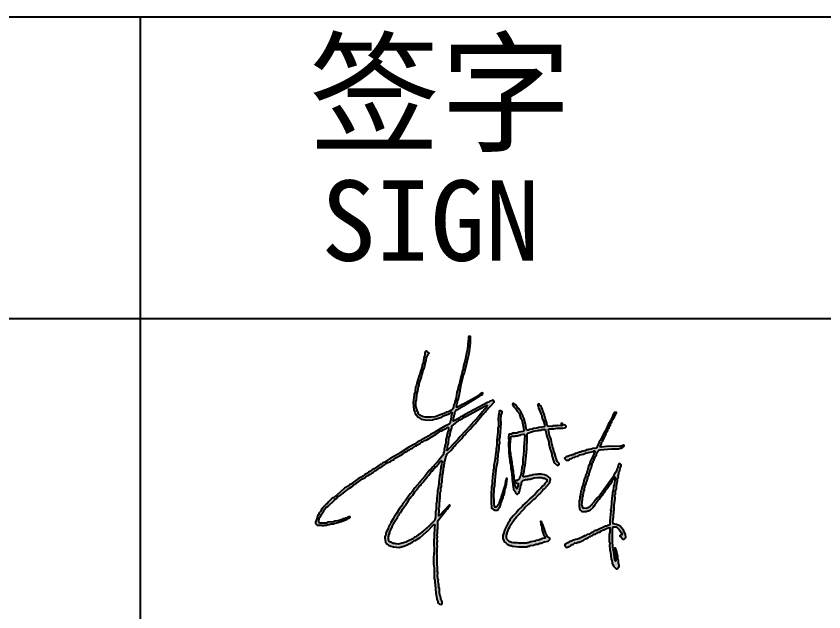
# Model space of a CAD drawing. Extents: x -26219 to 315419, y -160410 to -120810.
# Drawn here: x 177113 to 178118, y -148139 to -147398 of the extents above; entities that cross this region are included whole.
import ezdxf
from ezdxf.enums import TextEntityAlignment as Align
from ezdxf.xclip import XClip

# ---------------------------------------------------------------- set-up
doc = ezdxf.new("R2010")
doc.units = 0
doc.header["$LTSCALE"] = 1000
doc.header["$MEASUREMENT"] = 0
doc.header["$XCLIPFRAME"] = 0
doc.linetypes.add('104-14# 核心筒$2$DOTE', pattern=[2.42, 2, -0.2, 0.02, -0.2])
doc.layers.add('00-图签签名_10', color=10, linetype='Continuous')
doc.layers.add('104-14# 核心筒$2$A_AXIS-轴线', color=36, linetype='104-14# 核心筒$2$DOTE')
doc.styles.add('图签信息$0$华文细黑', font='STXIHEI_0.TTF', dxfattribs={"height": 10})

# ---------------------------------------------------------------- blocks, each defined once
blk = doc.blocks.new('104-14# 核心筒')
at = {"layer": '104-14# 核心筒$2$A_AXIS-轴线'}
for p, q in [((-9370.1, 105800), (120259.9, 105800)), ((-24839, 16700), (120259.9, 16700)), ((-24839, 11750), (120259.9, 11750))]:
    blk.add_line(p, q, dxfattribs=at)
blk = doc.blocks.new('图签信息')
at = {"const_width": 0.05}
for points in [[(-62.5, 103.262), (-2.5, 103.262), (-2.5, 163.262), (-62.5, 163.262), (-62.5, 103.262)], [(-20, 163.262), (-20, 103.262)], [(-62.5, 155.762), (-2.5, 155.762)]]:
    blk.add_lwpolyline(points, dxfattribs=at)
at = {"style": '图签信息$0$华文细黑'}
for s, height, p in [('签字', 2.4, (-15.806, 162.568)), ('SIGN', 2, (-15.5, 159.201))]:
    blk.add_text(s, height=height, dxfattribs=at).set_placement(p, align=Align.TOP_LEFT)
blk = doc.blocks.new('图签-A1')
at = {"color": 2}
blk.add_blockref('图签信息', (0, 0), dxfattribs=at)
blk = doc.blocks.new('A$C26F63031')
at = {"linetype": 'Continuous'}
h = blk.add_hatch(color=256, dxfattribs=at)
h.dxf.hatch_style = 1
h.paths.add_polyline_path([(12.585, 4.625), (12.577, 4.617), (12.585, 4.577), (12.649, 4.529), (12.753, 4.521), (12.801, 4.577), (12.873, 4.593), (12.929, 4.633), (13.001, 4.649), (13.049, 4.681), (13.145, 4.697), (13.217, 4.745), (13.369, 4.777), (13.449, 4.817), (13.641, 4.865), (13.761, 4.881), (13.793, 4.913), (13.825, 4.913), (13.833, 4.881), (13.745, 4.673), (13.657, 4.497), (13.617, 4.345), (13.577, 4.281), (13.529, 4.097), (13.497, 4.041), (13.497, 4.001), (13.441, 3.889), (13.441, 3.849), (13.393, 3.721), (13.329, 3.465), (13.305, 3.425), (13.273, 3.257), (13.257, 3.241), (13.241, 3.097), (13.209, 3.001), (13.209, 2.913), (13.177, 2.849), (13.177, 2.593), (13.201, 2.569), (13.201, 2.505), (13.233, 2.457), (13.297, 2.401), (13.473, 2.393), (13.545, 2.425), (13.577, 2.425), (13.649, 2.465), (13.777, 2.585), (13.785, 2.617), (13.849, 2.657), (13.849, 2.697), (13.977, 2.865), (14.041, 2.921), (14.057, 2.961), (14.097, 3.001), (14.097, 3.017), (14.137, 3.057), (14.177, 3.129), (14.233, 3.185), (14.305, 3.305), (14.337, 3.337), (14.353, 3.385), (14.417, 3.449), (14.417, 3.465), (14.537, 3.617), (14.569, 3.697), (14.633, 3.769), (14.657, 3.825), (14.673, 3.825), (14.673, 3.729), (14.657, 3.681), (14.641, 3.521), (14.609, 3.433), (14.593, 3.265), (14.569, 3.193), (14.553, 3.001), (14.537, 2.961), (14.545, 2.913), (14.521, 2.793), (14.505, 2.505), (14.489, 2.465), (14.497, 2.433), (14.465, 2.153), (14.473, 2.097), (14.457, 2.033), (14.457, 1.849), (14.393, 1.817), (14.353, 1.817), (14.329, 1.793), (14.273, 1.785), (13.905, 1.617), (13.857, 1.609), (13.769, 1.553), (13.721, 1.529), (13.689, 1.529), (13.593, 1.465), (13.513, 1.441), (13.433, 1.393), (13.401, 1.393), (13.337, 1.345), (13.169, 1.265), (13.129, 1.265), (13.113, 1.249), (13.049, 1.241), (12.945, 1.209), (12.889, 1.177), (12.769, 1.145), (12.713, 1.097), (12.657, 1.073), (12.649, 1.057), (12.609, 1.049), (12.585, 1.025), (12.585, 0.993), (12.657, 0.913), (12.745, 0.937), (12.841, 0.985), (12.889, 1.025), (12.929, 1.025), (13.009, 1.097), (13.089, 1.089), (13.137, 1.121), (13.177, 1.121), (13.305, 1.185), (13.345, 1.193), (13.473, 1.281), (13.497, 1.281), (13.577, 1.321), (13.617, 1.361), (13.649, 1.361), (13.681, 1.385), (13.737, 1.401), (13.801, 1.457), (13.857, 1.457), (13.897, 1.505), (13.929, 1.505), (13.985, 1.545), (14.049, 1.545), (14.089, 1.593), (14.129, 1.601), (14.145, 1.625), (14.209, 1.641), (14.345, 1.713), (14.449, 1.729), (14.449, 1.545), (14.433, 1.441), (14.433, 1.145), (14.449, 1.081), (14.441, 0.993), (14.457, 0.825), (14.489, 0.705), (14.513, 0.441), (14.537, 0.393), (14.553, 0.257), (14.609, 0.129), (14.721, 0.025), (14.761, 0.025), (14.841, 0.121), (14.841, 0.193), (14.809, 0.249), (14.809, 0.369), (14.793, 0.409), (14.785, 0.553), (14.721, 0.817), (14.689, 0.881), (14.649, 0.881), (14.649, 0.817), (14.665, 0.785), (14.697, 0.569), (14.705, 0.353), (14.689, 0.337), (14.665, 0.385), (14.617, 0.753), (14.593, 0.809), (14.609, 0.865), (14.585, 0.889), (14.569, 1.217), (14.569, 1.681), (14.585, 1.705), (14.577, 1.745), (14.593, 1.761), (14.713, 1.761), (14.745, 1.745), (14.841, 1.649), (14.929, 1.529), (14.961, 1.457), (14.953, 1.433), (14.913, 1.433), (14.865, 1.401), (14.865, 1.377), (14.921, 1.337), (14.993, 1.249), (15.049, 1.249), (15.113, 1.321), (15.105, 1.449), (15.025, 1.625), (14.865, 1.801), (14.737, 1.865), (14.593, 1.881), (14.585, 1.985), (14.609, 2.161), (14.601, 2.289), (14.617, 2.313), (14.625, 2.377), (14.609, 2.425), (14.633, 2.465), (14.633, 2.649), (14.673, 2.937), (14.665, 3.089), (14.689, 3.113), (14.697, 3.249), (14.729, 3.337), (14.729, 3.481), (14.745, 3.505), (14.761, 3.617), (14.777, 3.641), (14.777, 3.769), (14.809, 3.817), (14.801, 3.857), (14.833, 3.969), (14.833, 4.033), (14.857, 4.057), (14.889, 4.201), (14.929, 4.289), (14.929, 4.337), (14.881, 4.377), (14.833, 4.377), (14.801, 4.321), (14.793, 4.241), (14.753, 4.177), (14.745, 4.121), (14.705, 4.025), (14.649, 3.961), (14.561, 3.793), (14.025, 3.049), (13.921, 2.945), (13.809, 2.793), (13.633, 2.617), (13.545, 2.553), (13.473, 2.529), (13.345, 2.537), (13.289, 2.681), (13.305, 2.785), (13.297, 2.841), (13.321, 2.881), (13.321, 3.025), (13.345, 3.041), (13.337, 3.097), (13.369, 3.129), (13.369, 3.193), (13.401, 3.297), (13.393, 3.345), (13.425, 3.393), (13.425, 3.449), (13.473, 3.545), (13.473, 3.617), (13.497, 3.649), (13.537, 3.777), (13.537, 3.833), (13.569, 3.865), (13.569, 3.897), (13.593, 3.929), (13.593, 3.969), (13.617, 4.001), (13.649, 4.145), (13.689, 4.217), (13.705, 4.305), (13.729, 4.345), (13.729, 4.401), (13.761, 4.433), (13.761, 4.465), (13.809, 4.553), (13.809, 4.593), (13.833, 4.617), (13.833, 4.649), (13.897, 4.745), (13.913, 4.825), (13.953, 4.889), (14.001, 4.937), (14.041, 4.953), (14.521, 4.993), (14.817, 4.993), (14.881, 5.025), (14.921, 5.025), (14.985, 5.049), (15.041, 5.097), (15.049, 5.129), (15.025, 5.145), (14.937, 5.113), (14.905, 5.113), (14.889, 5.097), (14.433, 5.105), (14.097, 5.065), (14.057, 5.081), (14.065, 5.137), (14.113, 5.209), (14.113, 5.265), (14.161, 5.321), (14.161, 5.345), (14.249, 5.489), (14.257, 5.553), (14.289, 5.585), (14.321, 5.689), (14.377, 5.753), (14.377, 5.809), (14.425, 5.849), (14.425, 5.905), (14.465, 5.945), (14.489, 5.993), (14.489, 6.041), (14.537, 6.089), (14.545, 6.153), (14.593, 6.209), (14.593, 6.241), (14.641, 6.289), (14.649, 6.329), (14.721, 6.457), (14.729, 6.497), (14.657, 6.521), (14.617, 6.473), (14.505, 6.217), (14.481, 6.185), (14.481, 6.153), (14.441, 6.089), (14.417, 6.073), (14.345, 5.905), (14.297, 5.825), (14.289, 5.777), (14.257, 5.745), (14.057, 5.337), (14.017, 5.281), (14.001, 5.225), (13.969, 5.177), (13.961, 5.129), (13.937, 5.097), (13.937, 5.065), (13.873, 5.025), (13.753, 5.017), (13.681, 4.985), (13.577, 4.969), (13.553, 4.953), (13.505, 4.953), (13.433, 4.913), (13.345, 4.905), (13.305, 4.881), (13.265, 4.881), (13.225, 4.857), (13.193, 4.857), (13.105, 4.817), (13.025, 4.801), (13.009, 4.785), (12.929, 4.753), (12.897, 4.753), (12.865, 4.729), (12.817, 4.721), (12.705, 4.673), (12.657, 4.673)])
h.paths.add_polyline_path([(10.321, 4.929), (10.329, 4.945), (10.321, 5.169), (10.345, 5.449), (10.337, 5.473), (10.369, 5.505), (10.409, 5.521), (10.521, 5.521), (10.545, 5.537), (10.625, 5.537), (10.697, 5.569), (10.753, 5.569), (10.785, 5.585), (10.905, 5.601), (10.929, 5.569), (10.889, 5.057), (10.889, 4.881), (10.873, 4.801), (10.881, 4.745), (10.849, 4.569), (10.841, 4.337), (10.825, 4.313), (10.777, 3.993), (10.745, 3.865), (10.721, 3.833), (10.713, 3.769), (10.609, 3.689), (10.545, 3.681), (10.521, 3.657), (10.529, 3.617), (10.593, 3.561), (10.673, 3.561), (10.625, 3.385), (10.593, 3.345), (10.553, 3.393), (10.553, 3.433), (10.529, 3.465), (10.513, 3.545), (10.521, 3.657), (10.505, 3.673), (10.489, 3.729), (10.489, 3.849), (10.465, 3.985), (10.465, 4.073), (10.433, 4.193), (10.433, 4.281), (10.409, 4.337), (10.401, 4.465), (10.385, 4.489), (10.377, 4.617), (10.353, 4.705), (10.353, 4.785)], flags=16)
h.paths.add_polyline_path([(11.537, 5.777), (11.601, 5.777), (11.633, 5.793), (11.769, 5.793), (11.785, 5.777), (11.841, 5.521), (11.921, 5.289), (11.929, 5.185), (11.977, 4.977), (12.049, 4.793), (12.057, 4.721), (12.137, 4.465), (12.177, 4.401), (12.249, 4.329), (12.289, 4.313), (12.353, 4.353), (12.361, 4.393), (12.289, 4.465), (12.249, 4.529), (12.249, 4.577), (12.217, 4.617), (12.217, 4.649), (12.161, 4.833), (12.113, 4.937), (12.113, 4.977), (12.073, 5.089), (12.057, 5.217), (12.017, 5.385), (11.993, 5.425), (11.993, 5.465), (11.953, 5.545), (11.913, 5.801), (11.953, 5.833), (12.129, 5.833), (12.265, 5.849), (12.513, 5.849), (12.609, 5.865), (12.649, 5.905), (12.649, 5.937), (12.601, 5.977), (12.513, 6.009), (12.465, 6.057), (12.441, 6.049), (12.441, 6.025), (12.481, 5.993), (12.481, 5.961), (12.449, 5.953), (12.305, 5.969), (12.257, 5.953), (12.089, 5.945), (12.049, 5.929), (11.889, 5.937), (11.849, 6.025), (11.849, 6.073), (11.785, 6.233), (11.777, 6.305), (11.745, 6.361), (11.745, 6.393), (11.689, 6.545), (11.673, 6.561), (11.657, 6.633), (11.617, 6.697), (11.609, 6.769), (11.537, 6.825), (11.521, 6.857), (11.481, 6.849), (11.465, 6.809), (11.489, 6.761), (11.497, 6.689), (11.545, 6.609), (11.545, 6.601), (11.593, 6.457), (11.625, 6.417), (11.633, 6.361), (11.641, 6.321), (11.665, 6.225), (11.705, 6.161), (11.745, 6.001), (11.745, 5.921), (11.729, 5.905), (11.513, 5.881), (11.425, 5.849), (11.289, 5.841), (11.233, 5.817), (11.105, 5.793), (11.065, 5.769), (11.017, 5.769), (10.993, 5.793), (10.969, 5.905), (10.969, 5.977), (10.953, 6.001), (10.897, 6.241), (10.865, 6.297), (10.849, 6.361), (10.817, 6.401), (10.809, 6.457), (10.745, 6.577), (10.705, 6.617), (10.697, 6.657), (10.617, 6.721), (10.617, 6.745), (10.529, 6.841), (10.473, 6.881), (10.433, 6.873), (10.425, 6.841), (10.473, 6.745), (10.553, 6.657), (10.617, 6.553), (10.689, 6.481), (10.753, 6.289), (10.801, 6.209), (10.881, 5.873), (10.889, 5.745), (10.841, 5.713), (10.681, 5.689), (10.593, 5.649), (10.433, 5.649), (10.361, 5.609), (10.305, 5.609), (10.273, 5.585), (10.257, 5.465), (10.265, 5.321), (10.249, 5.257), (10.265, 4.849), (10.297, 4.593), (10.313, 4.561), (10.313, 4.465), (10.353, 4.289), (10.353, 4.193), (10.393, 3.985), (10.401, 3.729), (10.465, 3.321), (10.529, 3.233), (10.545, 3.169), (10.593, 3.121), (10.633, 3.121), (10.697, 3.177), (10.697, 3.225), (10.721, 3.265), (10.729, 3.345), (10.753, 3.377), (10.753, 3.457), (10.785, 3.497), (10.801, 3.641), (10.841, 3.681), (10.969, 3.721), (11.033, 3.713), (11.073, 3.737), (11.145, 3.745), (11.321, 3.801), (11.337, 3.793), (11.473, 3.809), (11.625, 3.809), (11.689, 3.785), (11.745, 3.785), (11.849, 3.729), (11.841, 3.641), (11.753, 3.545), (11.745, 3.521), (11.673, 3.465), (11.593, 3.361), (11.473, 3.249), (11.345, 3.097), (11.273, 3.049), (11.169, 2.945), (11.137, 2.929), (11.009, 2.793), (10.929, 2.737), (10.833, 2.641), (10.817, 2.609), (10.657, 2.449), (10.585, 2.353), (10.441, 2.217), (10.313, 2.049), (10.305, 2.017), (10.241, 1.929), (10.097, 1.657), (10.033, 1.433), (10.025, 1.425), (10.025, 1.281), (10.065, 1.177), (10.105, 1.121), (10.137, 1.105), (10.201, 1.041), (10.305, 0.985), (10.361, 0.985), (10.417, 0.961), (10.681, 0.937), (11.017, 0.937), (11.073, 0.961), (11.129, 0.961), (11.161, 0.985), (11.289, 1.001), (11.385, 1.041), (11.473, 1.049), (11.553, 1.089), (11.601, 1.089), (11.729, 1.137), (11.905, 1.169), (11.969, 1.241), (11.961, 1.297), (11.865, 1.369), (11.833, 1.441), (11.801, 1.473), (11.793, 1.537), (11.745, 1.649), (11.745, 1.681), (11.713, 1.737), (11.681, 1.865), (11.641, 1.945), (11.601, 1.985), (11.585, 1.985), (11.577, 1.961), (11.601, 1.897), (11.593, 1.865), (11.617, 1.825), (11.649, 1.609), (11.705, 1.441), (11.761, 1.369), (11.777, 1.329), (11.777, 1.305), (11.761, 1.289), (11.665, 1.273), (11.513, 1.209), (11.385, 1.193), (11.345, 1.169), (11.185, 1.137), (11.073, 1.097), (11.017, 1.097), (10.993, 1.081), (10.681, 1.081), (10.617, 1.097), (10.457, 1.097), (10.377, 1.113), (10.281, 1.161), (10.185, 1.249), (10.169, 1.305), (10.169, 1.417), (10.193, 1.489), (10.193, 1.537), (10.225, 1.577), (10.265, 1.697), (10.313, 1.769), (10.329, 1.825), (10.513, 2.089), (10.593, 2.185), (10.937, 2.537), (10.937, 2.561), (11.097, 2.721), (11.113, 2.721), (11.297, 2.905), (11.345, 2.929), (11.497, 3.089), (11.545, 3.121), (11.681, 3.273), (11.697, 3.321), (11.745, 3.345), (11.953, 3.577), (11.993, 3.721), (11.985, 3.777), (11.841, 3.889), (11.809, 3.889), (11.753, 3.921), (11.609, 3.945), (11.497, 3.945), (11.449, 3.929), (11.353, 3.929), (11.289, 3.913), (11.265, 3.921), (11.193, 3.897), (11.129, 3.897), (11.113, 3.881), (11.009, 3.849), (10.961, 3.857), (10.905, 3.841), (10.873, 3.841), (10.857, 3.857), (10.873, 3.969), (10.905, 4.025), (10.921, 4.225), (10.945, 4.305), (11.009, 4.977), (11.009, 5.185), (11.025, 5.241), (11.025, 5.617), (11.057, 5.649), (11.201, 5.705), (11.289, 5.729), (11.353, 5.737), (11.481, 5.76), (11.513, 5.777)])
h.paths.add_polyline_path([(9.825, 5.353), (9.825, 5.361)], flags=16)
h.paths.add_polyline_path([(9.537, 3.137), (9.529, 3.129), (9.529, 2.817), (9.553, 2.537), (9.641, 2.465), (9.681, 2.449), (9.793, 2.457), (9.857, 2.521), (9.865, 2.553), (9.905, 2.593), (9.905, 2.641), (9.929, 2.673), (9.937, 2.737), (10.033, 2.977), (10.049, 3.065), (10.081, 3.137), (10.121, 3.353), (10.137, 3.377), (10.137, 3.433), (10.169, 3.521), (10.185, 3.689), (10.201, 3.737), (10.177, 3.785), (10.161, 3.761), (10.145, 3.681), (10.129, 3.665), (10.113, 3.513), (10.041, 3.305), (10.025, 3.209), (10.001, 3.177), (9.993, 3.121), (9.969, 3.089), (9.969, 3.049), (9.945, 3.001), (9.945, 2.945), (9.913, 2.897), (9.905, 2.849), (9.881, 2.817), (9.889, 2.801), (9.849, 2.737), (9.841, 2.697), (9.809, 2.673), (9.785, 2.617), (9.737, 2.577), (9.689, 2.577), (9.665, 2.617), (9.673, 2.633), (9.657, 2.721), (9.649, 3.177), (9.665, 3.201), (9.657, 3.321), (9.665, 3.409), (9.681, 3.449), (9.681, 3.577), (9.697, 3.641), (9.713, 3.905), (9.729, 3.937), (9.745, 4.153), (9.761, 4.209), (9.753, 4.257), (9.793, 4.401), (9.809, 4.545), (9.801, 4.601), (9.825, 4.657), (9.825, 4.753), (9.873, 5.009), (9.873, 5.169), (9.889, 5.217), (9.881, 5.385), (9.913, 5.513), (9.953, 6.057), (9.937, 6.217), (9.945, 6.417), (9.985, 6.489), (9.985, 6.545), (9.953, 6.577), (9.897, 6.577), (9.873, 6.553), (9.857, 6.425), (9.833, 6.385), (9.825, 6.209), (9.841, 6.097), (9.833, 5.921), (9.817, 5.849), (9.817, 5.673), (9.769, 5.361), (9.769, 5.193), (9.753, 5.033), (9.737, 4.993), (9.737, 4.889), (9.721, 4.857), (9.689, 4.505), (9.649, 4.305), (9.641, 4.177), (9.617, 4.105), (9.625, 4.065), (9.617, 4.001), (9.601, 3.977), (9.593, 3.793), (9.569, 3.657), (9.569, 3.513), (9.545, 3.417), (9.553, 3.377)])
h.paths.add_polyline_path([(5.273, 1.273), (5.273, 1.345), (5.289, 1.385), (5.289, 1.449), (5.337, 1.521), (5.337, 1.561), (5.433, 1.761), (5.473, 1.873), (5.497, 1.897), (5.513, 1.945), (5.545, 1.977), (5.553, 2.017), (5.649, 2.145), (5.665, 2.209), (5.721, 2.265), (5.737, 2.321), (5.785, 2.361), (5.841, 2.449), (5.857, 2.497), (6.025, 2.721), (6.025, 2.737), (6.081, 2.801), (6.145, 2.921), (6.185, 2.953), (6.201, 2.993), (6.289, 3.081), (6.369, 3.217), (6.481, 3.329), (6.489, 3.361), (6.537, 3.409), (6.545, 3.441), (6.625, 3.505), (6.625, 3.537), (6.753, 3.657), (6.777, 3.713), (6.889, 3.849), (6.953, 3.905), (7.033, 4.033), (7.081, 4.073), (7.129, 4.121), (7.153, 4.169), (7.193, 4.193), (7.209, 4.217), (7.209, 4.249), (7.265, 4.265), (7.297, 4.313), (7.361, 4.369), (7.393, 4.425), (7.473, 4.497), (7.497, 4.473), (7.489, 4.409), (7.473, 4.385), (7.465, 4.273), (7.449, 4.233), (7.449, 4.185), (7.433, 4.161), (7.417, 3.961), (7.393, 3.873), (7.377, 3.681), (7.361, 3.641), (7.361, 3.529), (7.329, 3.305), (7.313, 3.265), (7.313, 3.169), (7.281, 2.945), (7.281, 2.825), (7.257, 2.705), (7.249, 2.497), (7.225, 2.369), (7.225, 2.177), (7.201, 2.033), (7.129, 1.977), (6.873, 1.713), (6.849, 1.705), (6.713, 1.577), (6.537, 1.449), (6.521, 1.449), (6.409, 1.353), (6.353, 1.329), (6.257, 1.257), (6.129, 1.201), (6.105, 1.177), (6.041, 1.161), (6.001, 1.129), (5.689, 1.049), (5.577, 1.057), (5.545, 1.073), (5.465, 1.073), (5.377, 1.121), (5.353, 1.121), (5.289, 1.185)], flags=16)
h.paths.add_polyline_path([(8.481, 6.337), (9.273, 6.769), (9.313, 6.777), (9.345, 6.809), (9.377, 6.793), (9.345, 6.737), (9.345, 6.705), (9.289, 6.673), (9.273, 6.641), (9.169, 6.537), (9.017, 6.345), (8.681, 5.985), (8.665, 5.953), (8.249, 5.505), (8.137, 5.369), (8.025, 5.265), (7.713, 4.929), (7.737, 5.177), (7.761, 5.225), (7.785, 5.433), (7.833, 5.577), (7.825, 5.633), (7.849, 5.665), (7.849, 5.705), (7.897, 5.873), (7.897, 5.937), (8.049, 6.065), (8.078, 6.085), (8.121, 6.113), (8.233, 6.193), (8.265, 6.217), (8.337, 6.241), (8.425, 6.305)], flags=16)
h.paths.add_polyline_path([(8.297, 7.673), (8.393, 8.057), (8.433, 8.153), (8.441, 8.217), (8.513, 8.481), (8.577, 8.785), (8.617, 8.953), (8.657, 9.257), (8.673, 9.409), (8.681, 9.529), (8.676, 9.655), (8.633, 9.657), (8.601, 9.649), (8.593, 9.641), (8.593, 9.577), (8.589, 9.569), (8.585, 9.465), (8.577, 9.385), (8.569, 9.369), (8.561, 9.241), (8.549, 9.189), (8.537, 9.073), (8.513, 8.961), (8.481, 8.809), (8.461, 8.677), (8.393, 8.433), (8.361, 8.273), (8.337, 8.217), (8.321, 8.105), (8.277, 7.973), (8.217, 7.713), (8.193, 7.657), (8.193, 7.601), (8.169, 7.561), (8.153, 7.457), (8.113, 7.345), (8.081, 7.129), (8.025, 6.937), (8.033, 6.905), (7.993, 6.825), (7.961, 6.665), (7.913, 6.609), (7.857, 6.593), (7.761, 6.537), (7.681, 6.513), (7.649, 6.489), (7.617, 6.489), (7.577, 6.457), (7.497, 6.441), (7.425, 6.401), (7.209, 6.329), (7.049, 6.305), (6.801, 6.313), (6.689, 6.337), (6.601, 6.377), (6.513, 6.465), (6.505, 6.505), (6.473, 6.545), (6.417, 6.769), (6.417, 6.953), (6.433, 7.025), (6.433, 7.113), (6.457, 7.185), (6.457, 7.257), (6.497, 7.385), (6.521, 7.585), (6.545, 7.625), (6.553, 7.705), (6.625, 7.929), (6.657, 8.049), (6.673, 8.097), (6.721, 8.241), (6.737, 8.305), (6.753, 8.329), (6.769, 8.393), (6.777, 8.441), (6.801, 8.513), (6.833, 8.689), (6.85, 8.767), (6.874, 8.832), (6.893, 8.879), (6.927, 8.92), (6.969, 8.969), (6.953, 8.977), (6.913, 9.009), (6.905, 9.009), (6.865, 9.041), (6.825, 9.049), (6.801, 9.025), (6.793, 8.985), (6.785, 8.977), (6.777, 8.881), (6.769, 8.857), (6.737, 8.753), (6.713, 8.569), (6.673, 8.473), (6.657, 8.345), (6.649, 8.337), (6.649, 8.313), (6.625, 8.281), (6.609, 8.217), (6.601, 8.209), (6.577, 8.097), (6.529, 8.001), (6.457, 7.721), (6.457, 7.689), (6.433, 7.657), (6.425, 7.585), (6.401, 7.545), (6.401, 7.489), (6.377, 7.425), (6.377, 7.361), (6.345, 7.265), (6.345, 7.193), (6.321, 7.121), (6.305, 6.921), (6.321, 6.609), (6.369, 6.521), (6.377, 6.457), (6.505, 6.305), (6.633, 6.233), (6.793, 6.193), (6.969, 6.185), (7.105, 6.201), (7.175, 6.221), (7.273, 6.241), (7.297, 6.251), (7.345, 6.265), (7.391, 6.285), (7.489, 6.313), (7.561, 6.361), (7.825, 6.465), (7.881, 6.513), (7.913, 6.489), (7.905, 6.433), (7.873, 6.353), (7.857, 6.217), (7.817, 6.049), (7.793, 6.025), (7.617, 5.937), (7.377, 5.801), (7.161, 5.657), (7.017, 5.593), (6.953, 5.537), (6.649, 5.377), (6.617, 5.345), (6.513, 5.305), (6.361, 5.193), (6.121, 5.065), (5.761, 4.825), (5.745, 4.825), (5.705, 4.785), (5.649, 4.769), (5.377, 4.609), (5.353, 4.609), (5.113, 4.441), (5.025, 4.401), (4.969, 4.353), (4.929, 4.345), (4.689, 4.169), (4.617, 4.137), (4.505, 4.057), (4.441, 4.033), (4.353, 3.961), (4.289, 3.937), (4.193, 3.857), (4.033, 3.769), (3.721, 3.537), (3.657, 3.505), (3.577, 3.433), (3.457, 3.361), (3.129, 3.073), (3.073, 3.041), (3.017, 2.985), (2.945, 2.945), (2.793, 2.801), (2.729, 2.721), (2.689, 2.697), (2.545, 2.545), (2.529, 2.505), (2.505, 2.489), (2.465, 2.409), (2.401, 2.337), (2.369, 2.265), (2.345, 2.241), (2.305, 2.089), (2.273, 2.041), (2.257, 1.977), (2.249, 1.969), (2.249, 1.921), (2.265, 1.881), (2.313, 1.833), (2.505, 1.833), (2.537, 1.817), (2.577, 1.817), (2.609, 1.833), (2.705, 1.833), (2.737, 1.841), (2.761, 1.865), (2.817, 1.865), (2.889, 1.889), (2.993, 1.889), (3.017, 1.905), (3.185, 1.945), (3.257, 1.977), (3.329, 1.985), (3.569, 2.081), (3.601, 2.113), (3.673, 2.145), (3.689, 2.161), (3.673, 2.193), (3.585, 2.161), (3.553, 2.137), (3.473, 2.121), (3.441, 2.097), (3.377, 2.089), (3.361, 2.073), (3.185, 2.017), (3.057, 2.001), (3.001, 1.977), (2.777, 1.953), (2.697, 1.921), (2.417, 1.921), (2.385, 1.953), (2.385, 2.041), (2.401, 2.065), (2.417, 2.145), (2.465, 2.217), (2.481, 2.265), (2.601, 2.425), (2.609, 2.457), (2.649, 2.489), (2.665, 2.545), (2.777, 2.617), (3.049, 2.881), (3.057, 2.905), (3.121, 2.937), (3.153, 2.977), (3.329, 3.105), (3.377, 3.153), (3.417, 3.177), (3.657, 3.369), (3.769, 3.441), (3.825, 3.505), (3.953, 3.569), (4.193, 3.753), (4.297, 3.801), (4.337, 3.849), (4.369, 3.857), (4.409, 3.889), (4.441, 3.889), (4.481, 3.929), (4.553, 3.961), (4.601, 4.009), (4.657, 4.025), (4.705, 4.081), (4.777, 4.113), (4.801, 4.145), (4.841, 4.153), (4.937, 4.225), (4.953, 4.225), (5.113, 4.329), (5.185, 4.401), (5.225, 4.409), (5.225, 4.441), (5.257, 4.425), (5.353, 4.473), (5.393, 4.513), (5.481, 4.545), (5.529, 4.593), (5.849, 4.769), (5.993, 4.873), (6.033, 4.881), (6.113, 4.937), (6.129, 4.937), (6.201, 5.001), (6.257, 5.009), (6.329, 5.073), (6.417, 5.121), (6.441, 5.121), (6.457, 5.145), (6.609, 5.233), (6.665, 5.281), (6.705, 5.289), (6.785, 5.345), (6.865, 5.377), (6.937, 5.409), (7.113, 5.521), (7.257, 5.601), (7.305, 5.649), (7.329, 5.649), (7.425, 5.729), (7.473, 5.737), (7.537, 5.785), (7.625, 5.833), (7.665, 5.841), (7.721, 5.889), (7.769, 5.873), (7.761, 5.769), (7.737, 5.721), (7.657, 5.353), (7.649, 5.225), (7.625, 5.185), (7.617, 5.089), (7.585, 4.985), (7.593, 4.945), (7.561, 4.825), (7.561, 4.761), (7.369, 4.521), (7.105, 4.241), (7.033, 4.145), (6.969, 4.097), (6.833, 3.937), (6.801, 3.881), (6.585, 3.641), (6.577, 3.617), (6.369, 3.377), (6.289, 3.257), (6.169, 3.129), (5.977, 2.849), (5.873, 2.729), (5.817, 2.617), (5.737, 2.521), (5.593, 2.289), (5.569, 2.273), (5.569, 2.249), (5.513, 2.177), (5.473, 2.089), (5.377, 1.945), (5.353, 1.881), (5.321, 1.841), (5.321, 1.817), (5.289, 1.785), (5.273, 1.721), (5.185, 1.545), (5.161, 1.473), (5.153, 1.385), (5.129, 1.345), (5.129, 1.305), (5.121, 1.297), (5.153, 1.129), (5.217, 1.041), (5.289, 0.993), (5.489, 0.929), (5.737, 0.905), (5.761, 0.921), (5.817, 0.929), (5.849, 0.953), (5.873, 0.945), (6.089, 1.025), (6.137, 1.065), (6.185, 1.073), (6.241, 1.113), (6.265, 1.113), (6.353, 1.193), (6.385, 1.193), (6.585, 1.321), (6.721, 1.425), (6.849, 1.561), (6.897, 1.585), (7.097, 1.801), (7.169, 1.857), (7.201, 1.849), (7.185, 1.713), (7.161, 1.129), (7.169, 0.769), (7.145, 0.505), (7.145, 0.209), (7.169, 0.049), (7.177, -0.399), (7.193, -0.455), (7.193, -0.543), (7.217, -0.647), (7.233, -0.991), (7.257, -1.079), (7.273, -1.095), (7.281, -1.247), (7.305, -1.311), (7.329, -1.335), (7.329, -1.383), (7.385, -1.447), (7.473, -1.463), (7.505, -1.423), (7.505, -1.343), (7.473, -1.311), (7.473, -1.279), (7.449, -1.247), (7.449, -1.167), (7.433, -1.151), (7.409, -1.031), (7.393, -1.015), (7.385, -0.783), (7.369, -0.767), (7.369, -0.687), (7.353, -0.671), (7.361, -0.623), (7.337, -0.519), (7.345, -0.431), (7.329, -0.407), (7.329, -0.327), (7.313, -0.295), (7.321, -0.135), (7.297, -0.095), (7.313, -0.031), (7.305, 0.137), (7.289, 0.153), (7.289, 0.617), (7.273, 0.641), (7.297, 0.697), (7.289, 0.865), (7.305, 0.945), (7.289, 1.001), (7.289, 1.113), (7.305, 1.153), (7.289, 1.297), (7.305, 1.321), (7.297, 1.441), (7.313, 1.497), (7.305, 1.633), (7.329, 1.681), (7.329, 2.017), (7.673, 2.449), (7.753, 2.529), (7.761, 2.561), (7.817, 2.617), (7.817, 2.665), (7.793, 2.657), (7.377, 2.225), (7.361, 2.225), (7.377, 2.457), (7.369, 2.553), (7.385, 2.585), (7.385, 2.729), (7.393, 2.785), (7.409, 2.809), (7.401, 2.905), (7.417, 2.945), (7.409, 2.985), (7.425, 3.017), (7.425, 3.177), (7.449, 3.233), (7.449, 3.361), (7.473, 3.441), (7.473, 3.553), (7.497, 3.609), (7.497, 3.737), (7.521, 3.841), (7.513, 3.905), (7.529, 3.945), (7.529, 3.993), (7.545, 4.009), (7.537, 4.073), (7.553, 4.097), (7.553, 4.201), (7.585, 4.281), (7.577, 4.321), (7.601, 4.377), (7.601, 4.441), (7.633, 4.521), (7.665, 4.713), (7.729, 4.801), (7.865, 4.929), (7.953, 5.033), (7.961, 5.049), (7.969, 5.065), (8.049, 5.137), (8.089, 5.193), (8.313, 5.425), (8.377, 5.513), (8.489, 5.609), (8.513, 5.657), (8.665, 5.809), (8.801, 5.977), (8.809, 5.977), (8.889, 6.049), (8.937, 6.129), (9.097, 6.305), (9.145, 6.377), (9.217, 6.441), (9.225, 6.465), (9.297, 6.537), (9.321, 6.577), (9.657, 6.937), (9.665, 6.961), (9.649, 6.993), (9.617, 7.017), (9.585, 7.017), (9.553, 6.993), (9.481, 6.969), (9.433, 6.929), (9.377, 6.921), (9.209, 6.825), (8.457, 6.425), (8.321, 6.337), (8.265, 6.321), (8.209, 6.273), (7.977, 6.145), (7.953, 6.153), (7.977, 6.241), (7.977, 6.297), (8.001, 6.329), (8.001, 6.401), (8.025, 6.449), (8.033, 6.513), (8.057, 6.545), (8.081, 6.605), (8.129, 6.625), (8.145, 6.625), (8.198, 6.66), (8.233, 6.681), (8.246, 6.689), (8.265, 6.697), (8.3, 6.719), (8.329, 6.737), (8.38, 6.765), (8.409, 6.777), (8.433, 6.793), (9.057, 7.177), (9.097, 7.217), (9.169, 7.257), (9.193, 7.305), (9.161, 7.321), (9.105, 7.297), (8.979, 7.201), (8.361, 6.849), (8.161, 6.745), (8.137, 6.721), (8.097, 6.721), (8.105, 6.841), (8.121, 6.889), (8.145, 6.913), (8.145, 6.969), (8.177, 7.065), (8.217, 7.265), (8.217, 7.305), (8.249, 7.393), (8.249, 7.457), (8.265, 7.481)])
for points in [[(8.297, 7.673), (8.393, 8.057), (8.433, 8.153), (8.441, 8.217), (8.513, 8.481), (8.577, 8.785), (8.617, 8.953), (8.657, 9.257), (8.673, 9.409), (8.681, 9.529), (8.676, 9.655), (8.633, 9.657), (8.601, 9.649), (8.593, 9.641), (8.593, 9.577), (8.589, 9.569), (8.585, 9.465), (8.577, 9.385), (8.569, 9.369), (8.561, 9.241), (8.549, 9.189), (8.537, 9.073), (8.513, 8.961), (8.481, 8.809), (8.461, 8.677), (8.393, 8.433), (8.361, 8.273), (8.337, 8.217), (8.321, 8.105), (8.277, 7.973), (8.217, 7.713)], [(8.217, 7.713), (8.193, 7.657), (8.193, 7.601), (8.169, 7.561), (8.153, 7.457), (8.113, 7.345), (8.081, 7.129), (8.025, 6.937), (8.033, 6.905), (7.993, 6.825), (7.961, 6.665), (7.913, 6.609), (7.857, 6.593), (7.761, 6.537), (7.681, 6.513), (7.649, 6.489), (7.617, 6.489), (7.577, 6.457), (7.497, 6.441), (7.425, 6.401), (7.209, 6.329), (7.049, 6.305), (6.801, 6.313), (6.689, 6.337), (6.601, 6.377), (6.513, 6.465), (6.505, 6.505), (6.473, 6.545), (6.417, 6.769), (6.417, 6.953), (6.433, 7.025), (6.433, 7.113), (6.457, 7.185), (6.457, 7.257), (6.497, 7.385), (6.521, 7.585), (6.545, 7.625), (6.553, 7.705), (6.625, 7.929), (6.657, 8.049), (6.673, 8.097), (6.721, 8.241), (6.737, 8.305), (6.753, 8.329), (6.769, 8.393), (6.777, 8.441), (6.801, 8.513), (6.833, 8.689), (6.85, 8.767), (6.874, 8.832), (6.893, 8.879), (6.927, 8.92), (6.969, 8.969), (6.953, 8.977), (6.913, 9.009), (6.905, 9.009), (6.865, 9.041), (6.825, 9.049), (6.801, 9.025), (6.793, 8.985), (6.785, 8.977), (6.777, 8.881), (6.769, 8.857), (6.737, 8.753), (6.713, 8.569), (6.673, 8.473), (6.657, 8.345), (6.649, 8.337), (6.649, 8.313), (6.625, 8.281), (6.609, 8.217), (6.601, 8.209), (6.577, 8.097), (6.529, 8.001), (6.457, 7.721), (6.457, 7.689), (6.433, 7.657), (6.425, 7.585), (6.401, 7.545), (6.401, 7.489), (6.377, 7.425), (6.377, 7.361), (6.345, 7.265), (6.345, 7.193), (6.321, 7.121), (6.305, 6.921), (6.321, 6.609), (6.369, 6.521), (6.377, 6.457), (6.505, 6.305), (6.633, 6.233), (6.793, 6.193), (6.969, 6.185), (7.105, 6.201), (7.175, 6.221), (7.273, 6.241), (7.297, 6.251), (7.345, 6.265), (7.391, 6.285), (7.489, 6.313), (7.561, 6.361), (7.825, 6.465), (7.881, 6.513), (7.913, 6.489), (7.905, 6.433), (7.873, 6.353), (7.857, 6.217), (7.817, 6.049), (7.793, 6.025), (7.617, 5.937), (7.377, 5.801), (7.161, 5.657), (7.017, 5.593), (6.953, 5.537), (6.649, 5.377), (6.617, 5.345), (6.513, 5.305), (6.361, 5.193), (6.121, 5.065), (5.761, 4.825), (5.745, 4.825), (5.705, 4.785), (5.649, 4.769), (5.377, 4.609), (5.353, 4.609), (5.113, 4.441), (5.025, 4.401), (4.969, 4.353), (4.929, 4.345), (4.689, 4.169), (4.617, 4.137), (4.505, 4.057), (4.441, 4.033), (4.353, 3.961), (4.289, 3.937), (4.193, 3.857), (4.033, 3.769), (3.721, 3.537), (3.657, 3.505), (3.577, 3.433), (3.457, 3.361), (3.129, 3.073), (3.073, 3.041), (3.017, 2.985), (2.945, 2.945), (2.793, 2.801), (2.729, 2.721), (2.689, 2.697), (2.545, 2.545), (2.529, 2.505), (2.505, 2.489), (2.465, 2.409), (2.401, 2.337), (2.369, 2.265), (2.345, 2.241), (2.305, 2.089), (2.273, 2.041), (2.257, 1.977), (2.249, 1.969), (2.249, 1.921), (2.265, 1.881), (2.313, 1.833), (2.505, 1.833), (2.537, 1.817), (2.577, 1.817), (2.609, 1.833), (2.705, 1.833), (2.737, 1.841), (2.761, 1.865), (2.817, 1.865), (2.889, 1.889), (2.993, 1.889), (3.017, 1.905), (3.185, 1.945), (3.257, 1.977), (3.329, 1.985), (3.569, 2.081), (3.601, 2.113), (3.673, 2.145), (3.689, 2.161), (3.673, 2.193), (3.585, 2.161), (3.553, 2.137), (3.473, 2.121), (3.441, 2.097), (3.377, 2.089), (3.361, 2.073), (3.185, 2.017), (3.057, 2.001), (3.001, 1.977), (2.777, 1.953), (2.697, 1.921), (2.417, 1.921), (2.385, 1.953), (2.385, 2.041), (2.401, 2.065), (2.417, 2.145), (2.465, 2.217), (2.481, 2.265), (2.601, 2.425), (2.609, 2.457), (2.649, 2.489), (2.665, 2.545), (2.777, 2.617), (3.049, 2.881), (3.057, 2.905), (3.121, 2.937), (3.153, 2.977), (3.329, 3.105), (3.377, 3.153), (3.417, 3.177), (3.657, 3.369), (3.769, 3.441), (3.825, 3.505), (3.953, 3.569), (4.193, 3.753), (4.297, 3.801), (4.337, 3.849), (4.369, 3.857), (4.409, 3.889), (4.441, 3.889), (4.481, 3.929), (4.553, 3.961), (4.601, 4.009), (4.657, 4.025), (4.705, 4.081), (4.777, 4.113), (4.801, 4.145), (4.841, 4.153), (4.937, 4.225), (4.953, 4.225), (5.113, 4.329), (5.185, 4.401), (5.225, 4.409), (5.225, 4.441), (5.257, 4.425), (5.353, 4.473), (5.393, 4.513), (5.481, 4.545), (5.529, 4.593), (5.849, 4.769), (5.993, 4.873), (6.033, 4.881), (6.113, 4.937), (6.129, 4.937), (6.201, 5.001), (6.257, 5.009), (6.329, 5.073), (6.417, 5.121), (6.441, 5.121), (6.457, 5.145), (6.609, 5.233), (6.665, 5.281), (6.705, 5.289), (6.785, 5.345), (6.865, 5.377), (6.937, 5.409), (7.113, 5.521), (7.257, 5.601), (7.305, 5.649), (7.329, 5.649), (7.425, 5.729), (7.473, 5.737), (7.537, 5.785), (7.625, 5.833), (7.665, 5.841), (7.721, 5.889), (7.769, 5.873), (7.761, 5.769), (7.737, 5.721), (7.657, 5.353), (7.649, 5.225), (7.625, 5.185), (7.617, 5.089), (7.585, 4.985), (7.593, 4.945), (7.561, 4.825), (7.561, 4.761), (7.369, 4.521), (7.105, 4.241), (7.033, 4.145), (6.969, 4.097), (6.833, 3.937), (6.801, 3.881), (6.585, 3.641), (6.577, 3.617), (6.369, 3.377), (6.289, 3.257), (6.169, 3.129), (5.977, 2.849), (5.873, 2.729), (5.817, 2.617), (5.737, 2.521), (5.593, 2.289), (5.569, 2.273), (5.569, 2.249), (5.513, 2.177), (5.473, 2.089), (5.377, 1.945), (5.353, 1.881), (5.321, 1.841), (5.321, 1.817), (5.289, 1.785), (5.273, 1.721), (5.185, 1.545), (5.161, 1.473), (5.153, 1.385), (5.129, 1.345), (5.129, 1.305), (5.121, 1.297), (5.153, 1.129), (5.217, 1.041), (5.289, 0.993), (5.489, 0.929), (5.737, 0.905), (5.761, 0.921), (5.817, 0.929), (5.849, 0.953), (5.873, 0.945), (6.089, 1.025), (6.137, 1.065), (6.185, 1.073), (6.241, 1.113), (6.265, 1.113), (6.353, 1.193), (6.385, 1.193), (6.585, 1.321), (6.721, 1.425), (6.849, 1.561), (6.897, 1.585), (7.097, 1.801), (7.169, 1.857), (7.201, 1.849), (7.185, 1.713), (7.161, 1.129), (7.169, 0.769), (7.145, 0.505), (7.145, 0.209), (7.169, 0.049), (7.177, -0.399), (7.193, -0.455), (7.193, -0.543), (7.217, -0.647), (7.233, -0.991), (7.257, -1.079), (7.273, -1.095), (7.281, -1.247), (7.305, -1.311), (7.329, -1.335), (7.329, -1.383), (7.385, -1.447), (7.473, -1.463), (7.505, -1.423), (7.505, -1.343), (7.473, -1.311), (7.473, -1.279), (7.449, -1.247), (7.449, -1.167), (7.433, -1.151), (7.409, -1.031), (7.393, -1.015), (7.385, -0.783), (7.369, -0.767), (7.369, -0.687), (7.353, -0.671), (7.361, -0.623), (7.337, -0.519), (7.345, -0.431), (7.329, -0.407), (7.329, -0.327), (7.313, -0.295), (7.321, -0.135), (7.297, -0.095), (7.313, -0.031), (7.305, 0.137), (7.289, 0.153), (7.289, 0.617), (7.273, 0.641), (7.297, 0.697), (7.289, 0.865), (7.305, 0.945), (7.289, 1.001), (7.289, 1.113), (7.305, 1.153), (7.289, 1.297), (7.305, 1.321), (7.297, 1.441), (7.313, 1.497), (7.305, 1.633), (7.329, 1.681), (7.329, 2.017), (7.673, 2.449), (7.753, 2.529), (7.761, 2.561), (7.817, 2.617), (7.817, 2.665), (7.793, 2.657), (7.377, 2.225), (7.361, 2.225), (7.377, 2.457), (7.369, 2.553), (7.385, 2.585), (7.385, 2.729), (7.393, 2.785), (7.409, 2.809), (7.401, 2.905), (7.417, 2.945), (7.409, 2.985), (7.425, 3.017), (7.425, 3.177), (7.449, 3.233), (7.449, 3.361), (7.473, 3.441), (7.473, 3.553), (7.497, 3.609), (7.497, 3.737), (7.521, 3.841), (7.513, 3.905), (7.529, 3.945), (7.529, 3.993), (7.545, 4.009), (7.537, 4.073), (7.553, 4.097), (7.553, 4.201), (7.585, 4.281), (7.577, 4.321), (7.601, 4.377), (7.601, 4.441), (7.633, 4.521), (7.665, 4.713), (7.729, 4.801), (7.865, 4.929), (7.953, 5.033), (7.961, 5.049), (7.969, 5.065), (8.049, 5.137), (8.089, 5.193), (8.313, 5.425), (8.377, 5.513), (8.489, 5.609), (8.513, 5.657), (8.665, 5.809), (8.801, 5.977), (8.809, 5.977), (8.889, 6.049), (8.937, 6.129), (9.097, 6.305), (9.145, 6.377), (9.217, 6.441), (9.225, 6.465), (9.297, 6.537), (9.321, 6.577), (9.657, 6.937), (9.665, 6.961), (9.649, 6.993), (9.617, 7.017), (9.585, 7.017), (9.553, 6.993), (9.481, 6.969), (9.433, 6.929), (9.377, 6.921), (9.209, 6.825), (8.457, 6.425), (8.321, 6.337), (8.265, 6.321), (8.209, 6.273), (7.977, 6.145), (7.953, 6.153), (7.977, 6.241), (7.977, 6.297), (8.001, 6.329), (8.001, 6.401), (8.025, 6.449), (8.033, 6.513), (8.057, 6.545), (8.081, 6.605), (8.129, 6.625), (8.145, 6.625), (8.198, 6.66), (8.233, 6.681), (8.246, 6.689), (8.265, 6.697), (8.3, 6.719), (8.329, 6.737), (8.38, 6.765), (8.409, 6.777), (8.433, 6.793)], [(8.361, 6.849), (8.161, 6.745), (8.137, 6.721), (8.097, 6.721), (8.105, 6.841), (8.121, 6.889), (8.145, 6.913), (8.145, 6.969), (8.177, 7.065), (8.217, 7.265), (8.217, 7.305), (8.249, 7.393), (8.249, 7.457), (8.265, 7.481), (8.297, 7.673)], [(8.361, 6.849), (8.979, 7.201)], [(9.057, 7.177), (8.433, 6.793)], [(9.057, 7.177), (9.097, 7.217), (9.169, 7.257), (9.193, 7.305), (9.161, 7.321), (9.105, 7.297), (8.979, 7.201)], [(9.537, 3.137), (9.529, 3.129), (9.529, 2.817), (9.553, 2.537), (9.641, 2.465), (9.681, 2.449), (9.793, 2.457), (9.857, 2.521), (9.865, 2.553), (9.905, 2.593), (9.905, 2.641), (9.929, 2.673), (9.937, 2.737), (10.033, 2.977), (10.049, 3.065), (10.081, 3.137), (10.121, 3.353), (10.137, 3.377), (10.137, 3.433), (10.169, 3.521), (10.185, 3.689), (10.201, 3.737), (10.177, 3.785), (10.161, 3.761), (10.145, 3.681), (10.129, 3.665), (10.113, 3.513), (10.041, 3.305), (10.025, 3.209), (10.001, 3.177), (9.993, 3.121), (9.969, 3.089), (9.969, 3.049), (9.945, 3.001), (9.945, 2.945), (9.913, 2.897), (9.905, 2.849), (9.881, 2.817), (9.889, 2.801), (9.849, 2.737), (9.841, 2.697), (9.809, 2.673), (9.785, 2.617), (9.737, 2.577), (9.689, 2.577), (9.665, 2.617), (9.673, 2.633), (9.657, 2.721), (9.649, 3.177), (9.665, 3.201), (9.657, 3.321), (9.665, 3.409), (9.681, 3.449), (9.681, 3.577), (9.697, 3.641), (9.713, 3.905), (9.729, 3.937), (9.745, 4.153), (9.761, 4.209), (9.753, 4.257), (9.793, 4.401), (9.809, 4.545), (9.801, 4.601), (9.825, 4.657), (9.825, 4.753), (9.873, 5.009), (9.873, 5.169), (9.889, 5.217), (9.881, 5.385), (9.913, 5.513), (9.953, 6.057), (9.937, 6.217), (9.945, 6.417), (9.985, 6.489), (9.985, 6.545), (9.953, 6.577), (9.897, 6.577), (9.873, 6.553), (9.857, 6.425), (9.833, 6.385), (9.825, 6.209), (9.841, 6.097), (9.833, 5.921), (9.817, 5.849), (9.817, 5.673), (9.769, 5.361), (9.769, 5.193), (9.753, 5.033), (9.737, 4.993), (9.737, 4.889), (9.721, 4.857), (9.689, 4.505), (9.649, 4.305), (9.641, 4.177), (9.617, 4.105), (9.625, 4.065), (9.617, 4.001), (9.601, 3.977), (9.593, 3.793), (9.569, 3.657), (9.569, 3.513), (9.545, 3.417), (9.553, 3.377), (9.537, 3.137)], [(12.585, 4.625), (12.577, 4.617), (12.585, 4.577), (12.649, 4.529), (12.753, 4.521), (12.801, 4.577), (12.873, 4.593), (12.929, 4.633), (13.001, 4.649), (13.049, 4.681), (13.145, 4.697), (13.217, 4.745), (13.369, 4.777), (13.449, 4.817), (13.641, 4.865), (13.761, 4.881), (13.793, 4.913), (13.825, 4.913), (13.833, 4.881), (13.745, 4.673), (13.657, 4.497), (13.617, 4.345), (13.577, 4.281), (13.529, 4.097), (13.497, 4.041), (13.497, 4.001), (13.441, 3.889), (13.441, 3.849), (13.393, 3.721), (13.329, 3.465), (13.305, 3.425), (13.273, 3.257), (13.257, 3.241), (13.241, 3.097), (13.209, 3.001), (13.209, 2.913), (13.177, 2.849), (13.177, 2.593), (13.201, 2.569), (13.201, 2.505), (13.233, 2.457), (13.297, 2.401), (13.473, 2.393), (13.545, 2.425), (13.577, 2.425), (13.649, 2.465), (13.777, 2.585), (13.785, 2.617), (13.849, 2.657), (13.849, 2.697), (13.977, 2.865), (14.041, 2.921), (14.057, 2.961), (14.097, 3.001), (14.097, 3.017), (14.137, 3.057), (14.177, 3.129), (14.233, 3.185), (14.305, 3.305), (14.337, 3.337), (14.353, 3.385), (14.417, 3.449), (14.417, 3.465), (14.537, 3.617), (14.569, 3.697), (14.633, 3.769), (14.657, 3.825), (14.673, 3.825), (14.673, 3.729), (14.657, 3.681), (14.641, 3.521), (14.609, 3.433), (14.593, 3.265), (14.569, 3.193), (14.553, 3.001), (14.537, 2.961), (14.545, 2.913), (14.521, 2.793), (14.505, 2.505), (14.489, 2.465), (14.497, 2.433), (14.465, 2.153), (14.473, 2.097), (14.457, 2.033), (14.457, 1.849), (14.393, 1.817), (14.353, 1.817), (14.329, 1.793), (14.273, 1.785), (13.905, 1.617), (13.857, 1.609), (13.769, 1.553), (13.721, 1.529), (13.689, 1.529), (13.593, 1.465), (13.513, 1.441), (13.433, 1.393), (13.401, 1.393), (13.337, 1.345), (13.169, 1.265), (13.129, 1.265), (13.113, 1.249), (13.049, 1.241), (12.945, 1.209), (12.889, 1.177), (12.769, 1.145), (12.713, 1.097), (12.657, 1.073), (12.649, 1.057), (12.609, 1.049), (12.585, 1.025), (12.585, 0.993), (12.657, 0.913), (12.745, 0.937), (12.841, 0.985), (12.889, 1.025), (12.929, 1.025), (13.009, 1.097), (13.089, 1.089), (13.137, 1.121), (13.177, 1.121), (13.305, 1.185), (13.345, 1.193), (13.473, 1.281), (13.497, 1.281), (13.577, 1.321), (13.617, 1.361), (13.649, 1.361), (13.681, 1.385), (13.737, 1.401), (13.801, 1.457), (13.857, 1.457), (13.897, 1.505), (13.929, 1.505), (13.985, 1.545), (14.049, 1.545), (14.089, 1.593), (14.129, 1.601), (14.145, 1.625), (14.209, 1.641), (14.345, 1.713), (14.449, 1.729), (14.449, 1.545), (14.433, 1.441), (14.433, 1.145), (14.449, 1.081), (14.441, 0.993), (14.457, 0.825), (14.489, 0.705), (14.513, 0.441), (14.537, 0.393), (14.553, 0.257), (14.609, 0.129), (14.721, 0.025), (14.761, 0.025), (14.841, 0.121), (14.841, 0.193), (14.809, 0.249), (14.809, 0.369), (14.793, 0.409), (14.785, 0.553), (14.721, 0.817), (14.689, 0.881), (14.649, 0.881), (14.649, 0.817), (14.665, 0.785), (14.697, 0.569), (14.705, 0.353), (14.689, 0.337), (14.665, 0.385), (14.617, 0.753), (14.593, 0.809), (14.609, 0.865), (14.585, 0.889), (14.569, 1.217), (14.569, 1.681), (14.585, 1.705), (14.577, 1.745), (14.593, 1.761), (14.713, 1.761), (14.745, 1.745), (14.841, 1.649), (14.929, 1.529), (14.961, 1.457), (14.953, 1.433), (14.913, 1.433), (14.865, 1.401), (14.865, 1.377), (14.921, 1.337), (14.993, 1.249), (15.049, 1.249), (15.113, 1.321), (15.105, 1.449), (15.025, 1.625), (14.865, 1.801), (14.737, 1.865), (14.593, 1.881), (14.585, 1.985), (14.609, 2.161), (14.601, 2.289), (14.617, 2.313), (14.625, 2.377), (14.609, 2.425), (14.633, 2.465), (14.633, 2.649), (14.673, 2.937), (14.665, 3.089), (14.689, 3.113), (14.697, 3.249), (14.729, 3.337), (14.729, 3.481), (14.745, 3.505), (14.761, 3.617), (14.777, 3.641), (14.777, 3.769), (14.809, 3.817), (14.801, 3.857), (14.833, 3.969), (14.833, 4.033), (14.857, 4.057), (14.889, 4.201), (14.929, 4.289), (14.929, 4.337), (14.881, 4.377), (14.833, 4.377), (14.801, 4.321), (14.793, 4.241), (14.753, 4.177), (14.745, 4.121), (14.705, 4.025), (14.649, 3.961), (14.561, 3.793), (14.025, 3.049), (13.921, 2.945), (13.809, 2.793), (13.633, 2.617), (13.545, 2.553), (13.473, 2.529), (13.345, 2.537), (13.289, 2.681), (13.305, 2.785), (13.297, 2.841), (13.321, 2.881), (13.321, 3.025), (13.345, 3.041), (13.337, 3.097), (13.369, 3.129), (13.369, 3.193), (13.401, 3.297), (13.393, 3.345), (13.425, 3.393), (13.425, 3.449), (13.473, 3.545), (13.473, 3.617), (13.497, 3.649), (13.537, 3.777), (13.537, 3.833), (13.569, 3.865), (13.569, 3.897), (13.593, 3.929), (13.593, 3.969), (13.617, 4.001), (13.649, 4.145), (13.689, 4.217), (13.705, 4.305), (13.729, 4.345), (13.729, 4.401), (13.761, 4.433), (13.761, 4.465), (13.809, 4.553), (13.809, 4.593), (13.833, 4.617), (13.833, 4.649), (13.897, 4.745), (13.913, 4.825), (13.953, 4.889), (14.001, 4.937), (14.041, 4.953), (14.521, 4.993), (14.817, 4.993), (14.881, 5.025), (14.921, 5.025), (14.985, 5.049), (15.041, 5.097), (15.049, 5.129), (15.025, 5.145), (14.937, 5.113), (14.905, 5.113), (14.889, 5.097), (14.433, 5.105), (14.097, 5.065), (14.057, 5.081), (14.065, 5.137), (14.113, 5.209), (14.113, 5.265), (14.161, 5.321), (14.161, 5.345), (14.249, 5.489), (14.257, 5.553), (14.289, 5.585), (14.321, 5.689), (14.377, 5.753), (14.377, 5.809), (14.425, 5.849), (14.425, 5.905), (14.465, 5.945), (14.489, 5.993), (14.489, 6.041), (14.537, 6.089), (14.545, 6.153), (14.593, 6.209), (14.593, 6.241), (14.641, 6.289), (14.649, 6.329), (14.721, 6.457), (14.729, 6.497), (14.657, 6.521), (14.617, 6.473), (14.505, 6.217), (14.481, 6.185), (14.481, 6.153), (14.441, 6.089), (14.417, 6.073), (14.345, 5.905), (14.297, 5.825), (14.289, 5.777), (14.257, 5.745), (14.057, 5.337), (14.017, 5.281), (14.001, 5.225), (13.969, 5.177), (13.961, 5.129), (13.937, 5.097), (13.937, 5.065), (13.873, 5.025), (13.753, 5.017), (13.681, 4.985), (13.577, 4.969), (13.553, 4.953), (13.505, 4.953), (13.433, 4.913), (13.345, 4.905), (13.305, 4.881), (13.265, 4.881), (13.225, 4.857), (13.193, 4.857), (13.105, 4.817), (13.025, 4.801), (13.009, 4.785), (12.929, 4.753), (12.897, 4.753), (12.865, 4.729), (12.817, 4.721), (12.705, 4.673), (12.657, 4.673), (12.585, 4.625)], [(9.825, 5.353), (9.825, 5.361), (9.825, 5.353)], [(10.321, 4.929), (10.329, 4.945), (10.321, 5.169), (10.345, 5.449), (10.337, 5.473), (10.369, 5.505), (10.409, 5.521), (10.521, 5.521), (10.545, 5.537), (10.625, 5.537), (10.697, 5.569), (10.753, 5.569), (10.785, 5.585), (10.905, 5.601), (10.929, 5.569), (10.889, 5.057), (10.889, 4.881), (10.873, 4.801), (10.881, 4.745), (10.849, 4.569), (10.841, 4.337), (10.825, 4.313), (10.777, 3.993), (10.745, 3.865), (10.721, 3.833), (10.713, 3.769), (10.609, 3.689), (10.545, 3.681), (10.521, 3.657), (10.529, 3.617), (10.593, 3.561), (10.673, 3.561), (10.625, 3.385), (10.593, 3.345), (10.553, 3.393), (10.553, 3.433), (10.529, 3.465), (10.513, 3.545), (10.521, 3.657), (10.505, 3.673), (10.489, 3.729), (10.489, 3.849), (10.465, 3.985), (10.465, 4.073), (10.433, 4.193), (10.433, 4.281), (10.409, 4.337), (10.401, 4.465), (10.385, 4.489), (10.377, 4.617), (10.353, 4.705), (10.353, 4.785), (10.321, 4.929)], [(5.273, 1.273), (5.273, 1.345), (5.289, 1.385), (5.289, 1.449), (5.337, 1.521), (5.337, 1.561), (5.433, 1.761), (5.473, 1.873), (5.497, 1.897), (5.513, 1.945), (5.545, 1.977), (5.553, 2.017), (5.649, 2.145), (5.665, 2.209), (5.721, 2.265), (5.737, 2.321), (5.785, 2.361), (5.841, 2.449), (5.857, 2.497), (6.025, 2.721), (6.025, 2.737), (6.081, 2.801), (6.145, 2.921), (6.185, 2.953), (6.201, 2.993), (6.289, 3.081), (6.369, 3.217), (6.481, 3.329), (6.489, 3.361), (6.537, 3.409), (6.545, 3.441), (6.625, 3.505), (6.625, 3.537), (6.753, 3.657), (6.777, 3.713), (6.889, 3.849), (6.953, 3.905), (7.033, 4.033), (7.081, 4.073), (7.129, 4.121), (7.153, 4.169), (7.193, 4.193), (7.209, 4.217), (7.209, 4.249), (7.265, 4.265), (7.297, 4.313), (7.361, 4.369), (7.393, 4.425), (7.473, 4.497), (7.497, 4.473), (7.489, 4.409), (7.473, 4.385), (7.465, 4.273), (7.449, 4.233), (7.449, 4.185), (7.433, 4.161), (7.417, 3.961), (7.393, 3.873), (7.377, 3.681), (7.361, 3.641), (7.361, 3.529), (7.329, 3.305), (7.313, 3.265), (7.313, 3.169), (7.281, 2.945), (7.281, 2.825), (7.257, 2.705), (7.249, 2.497), (7.225, 2.369), (7.225, 2.177), (7.201, 2.033), (7.129, 1.977), (6.873, 1.713), (6.849, 1.705), (6.713, 1.577), (6.537, 1.449), (6.521, 1.449), (6.409, 1.353), (6.353, 1.329), (6.257, 1.257), (6.129, 1.201), (6.105, 1.177), (6.041, 1.161), (6.001, 1.129), (5.689, 1.049), (5.577, 1.057), (5.545, 1.073), (5.465, 1.073), (5.377, 1.121), (5.353, 1.121), (5.289, 1.185), (5.273, 1.273)]]:
    blk.add_lwpolyline(points, dxfattribs=at)
for points in [[(8.481, 6.337), (9.273, 6.769), (9.313, 6.777), (9.345, 6.809), (9.377, 6.793), (9.345, 6.737), (9.345, 6.705), (9.289, 6.673), (9.273, 6.641), (9.169, 6.537), (9.017, 6.345), (8.681, 5.985), (8.665, 5.953), (8.249, 5.505), (8.137, 5.369), (8.025, 5.265), (7.713, 4.929), (7.737, 5.177), (7.761, 5.225), (7.785, 5.433), (7.833, 5.577), (7.825, 5.633), (7.849, 5.665), (7.849, 5.705), (7.897, 5.873), (7.897, 5.937), (8.049, 6.065), (8.078, 6.085), (8.078, 6.085), (8.121, 6.113), (8.233, 6.193), (8.265, 6.217), (8.337, 6.241), (8.425, 6.305)], [(11.537, 5.777), (11.601, 5.777), (11.633, 5.793), (11.769, 5.793), (11.785, 5.777), (11.841, 5.521), (11.921, 5.289), (11.929, 5.185), (11.977, 4.977), (12.049, 4.793), (12.057, 4.721), (12.137, 4.465), (12.177, 4.401), (12.249, 4.329), (12.289, 4.313), (12.353, 4.353), (12.361, 4.393), (12.289, 4.465), (12.249, 4.529), (12.249, 4.577), (12.217, 4.617), (12.217, 4.649), (12.161, 4.833), (12.113, 4.937), (12.113, 4.977), (12.073, 5.089), (12.057, 5.217), (12.017, 5.385), (11.993, 5.425), (11.993, 5.465), (11.953, 5.545), (11.913, 5.801), (11.953, 5.833), (12.129, 5.833), (12.265, 5.849), (12.513, 5.849), (12.609, 5.865), (12.649, 5.905), (12.649, 5.937), (12.601, 5.977), (12.513, 6.009), (12.465, 6.057), (12.441, 6.049), (12.441, 6.025), (12.481, 5.993), (12.481, 5.961), (12.449, 5.953), (12.305, 5.969), (12.257, 5.953), (12.089, 5.945), (12.049, 5.929), (11.889, 5.937), (11.849, 6.025), (11.849, 6.073), (11.785, 6.233), (11.777, 6.305), (11.745, 6.361), (11.745, 6.393), (11.689, 6.545), (11.673, 6.561), (11.657, 6.633), (11.617, 6.697), (11.609, 6.769), (11.537, 6.825), (11.521, 6.857), (11.481, 6.849), (11.465, 6.809), (11.489, 6.761), (11.497, 6.689), (11.545, 6.609), (11.545, 6.601), (11.593, 6.457), (11.625, 6.417), (11.633, 6.361), (11.641, 6.321), (11.665, 6.225), (11.705, 6.161), (11.745, 6.001), (11.745, 5.921), (11.729, 5.905), (11.513, 5.881), (11.425, 5.849), (11.289, 5.841), (11.233, 5.817), (11.105, 5.793), (11.065, 5.769), (11.017, 5.769), (10.993, 5.793), (10.969, 5.905), (10.969, 5.977), (10.953, 6.001), (10.897, 6.241), (10.865, 6.297), (10.849, 6.361), (10.817, 6.401), (10.809, 6.457), (10.745, 6.577), (10.705, 6.617), (10.697, 6.657), (10.617, 6.721), (10.617, 6.745), (10.529, 6.841), (10.473, 6.881), (10.433, 6.873), (10.425, 6.841), (10.473, 6.745), (10.553, 6.657), (10.617, 6.553), (10.689, 6.481), (10.753, 6.289), (10.801, 6.209), (10.881, 5.873), (10.889, 5.745), (10.841, 5.713), (10.681, 5.689), (10.593, 5.649), (10.433, 5.649), (10.361, 5.609), (10.305, 5.609), (10.273, 5.585), (10.257, 5.465), (10.265, 5.321), (10.249, 5.257), (10.265, 4.849), (10.297, 4.593), (10.313, 4.561), (10.313, 4.465), (10.353, 4.289), (10.353, 4.193), (10.393, 3.985), (10.401, 3.729), (10.465, 3.321), (10.529, 3.233), (10.545, 3.169), (10.593, 3.121), (10.633, 3.121), (10.697, 3.177), (10.697, 3.225), (10.721, 3.265), (10.729, 3.345), (10.753, 3.377), (10.753, 3.457), (10.785, 3.497), (10.801, 3.641), (10.841, 3.681), (10.969, 3.721), (11.033, 3.713), (11.073, 3.737), (11.145, 3.745), (11.321, 3.801), (11.337, 3.793), (11.473, 3.809), (11.625, 3.809), (11.689, 3.785), (11.745, 3.785), (11.849, 3.729), (11.841, 3.641), (11.753, 3.545), (11.745, 3.521), (11.673, 3.465), (11.593, 3.361), (11.473, 3.249), (11.345, 3.097), (11.273, 3.049), (11.169, 2.945), (11.137, 2.929), (11.009, 2.793), (10.929, 2.737), (10.833, 2.641), (10.817, 2.609), (10.657, 2.449), (10.585, 2.353), (10.441, 2.217), (10.313, 2.049), (10.305, 2.017), (10.241, 1.929), (10.097, 1.657), (10.033, 1.433), (10.025, 1.425), (10.025, 1.281), (10.065, 1.177), (10.105, 1.121), (10.137, 1.105), (10.201, 1.041), (10.305, 0.985), (10.361, 0.985), (10.417, 0.961), (10.681, 0.937), (11.017, 0.937), (11.073, 0.961), (11.129, 0.961), (11.161, 0.985), (11.289, 1.001), (11.385, 1.041), (11.473, 1.049), (11.553, 1.089), (11.601, 1.089), (11.729, 1.137), (11.905, 1.169), (11.969, 1.241), (11.961, 1.297), (11.865, 1.369), (11.833, 1.441), (11.801, 1.473), (11.793, 1.537), (11.745, 1.649), (11.745, 1.681), (11.713, 1.737), (11.681, 1.865), (11.641, 1.945), (11.601, 1.985), (11.585, 1.985), (11.577, 1.961), (11.601, 1.897), (11.593, 1.865), (11.617, 1.825), (11.649, 1.609), (11.705, 1.441), (11.761, 1.369), (11.777, 1.329), (11.777, 1.305), (11.761, 1.289), (11.665, 1.273), (11.513, 1.209), (11.385, 1.193), (11.345, 1.169), (11.185, 1.137), (11.073, 1.097), (11.017, 1.097), (10.993, 1.081), (10.681, 1.081), (10.617, 1.097), (10.457, 1.097), (10.377, 1.113), (10.281, 1.161), (10.185, 1.249), (10.169, 1.305), (10.169, 1.417), (10.193, 1.489), (10.193, 1.537), (10.225, 1.577), (10.265, 1.697), (10.313, 1.769), (10.329, 1.825), (10.513, 2.089), (10.593, 2.185), (10.937, 2.537), (10.937, 2.561), (11.097, 2.721), (11.113, 2.721), (11.297, 2.905), (11.345, 2.929), (11.497, 3.089), (11.545, 3.121), (11.681, 3.273), (11.697, 3.321), (11.745, 3.345), (11.953, 3.577), (11.993, 3.721), (11.985, 3.777), (11.841, 3.889), (11.809, 3.889), (11.753, 3.921), (11.609, 3.945), (11.497, 3.945), (11.449, 3.929), (11.353, 3.929), (11.289, 3.913), (11.265, 3.921), (11.193, 3.897), (11.129, 3.897), (11.113, 3.881), (11.009, 3.849), (10.961, 3.857), (10.905, 3.841), (10.873, 3.841), (10.857, 3.857), (10.873, 3.969), (10.905, 4.025), (10.921, 4.225), (10.945, 4.305), (11.009, 4.977), (11.009, 5.185), (11.025, 5.241), (11.025, 5.617), (11.057, 5.649), (11.201, 5.705), (11.289, 5.729), (11.353, 5.737), (11.481, 5.76), (11.513, 5.777)]]:
    blk.add_lwpolyline(points, close=True, dxfattribs=at)

msp = doc.modelspace()

# ---------------------------------------------------------------- block references
at = {"xscale": 50, "yscale": 50, "zscale": 50}
msp.add_blockref('图签-A1', (178267.6, -155562.5), dxfattribs=at)
ref = msp.add_blockref('104-14# 核心筒', (201591, -159600))
XClip(ref).set_block_clipping_path([(32000, 6700), (42400, 18198.7390783391)])
ref = msp.add_blockref('104-14# 核心筒', (150626, -164550))
XClip(ref).set_block_clipping_path([(94550.0000000024, 12139.8027840568), (105750.0000113929, 22499.9999875159)])
ref = msp.add_blockref('104-14# 核心筒', (162825.3, -253650))
XClip(ref).set_block_clipping_path([(94442.2879467641, 101022.6274729816), (105150.0000113929, 111550)])
at = {"layer": '00-图签签名_10', "xscale": 30, "yscale": 30, "zscale": 30}
msp.add_blockref('A$C26F63031', (177418.1, -148086.3), dxfattribs=at)

doc.saveas('drawing.dxf')
